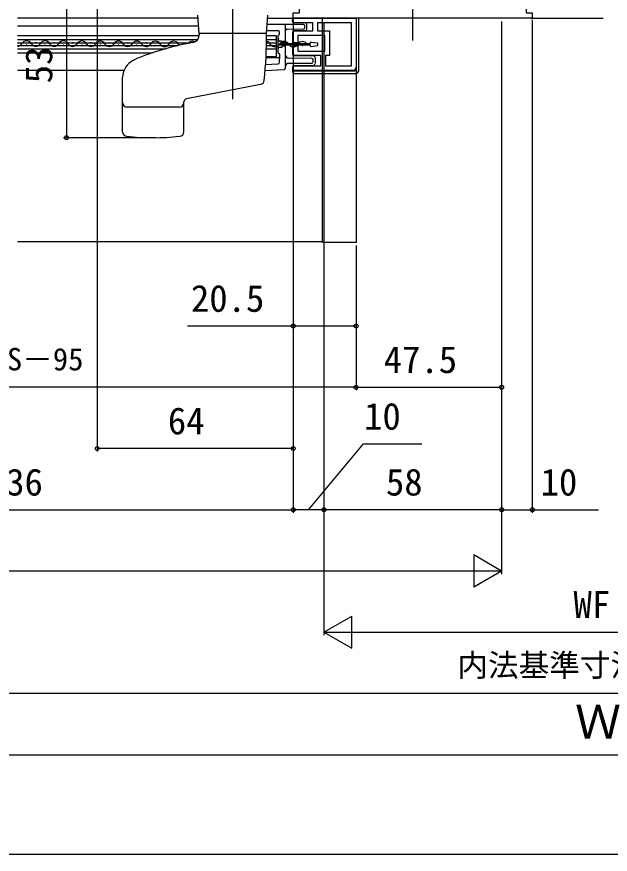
# Model space of a CAD drawing. Units: millimetres, scale not verified. Extents: x -525 to 525, y -783 to 778.
# Drawn here: x -195.7 to -2.1, y -782.6 to -509.1 of the extents above; entities that cross this region are included whole.
import ezdxf
from ezdxf.enums import TextEntityAlignment as Align

# ---------------------------------------------------------------- set-up
doc = ezdxf.new("R2010")
doc.units = ezdxf.units.MM
doc.header["$LTSCALE"] = 4
for name, color, linetype in [('0-2_YKK_11', 7, 'Continuous'), ('0-4_YKK_12', 2, 'Continuous'), ('0-5_YKK_13', 4, 'Continuous'), ('0-7_YKK_D', 6, 'Continuous'), ('0-8_YKK_ZWAK', 7, 'Continuous')]:
    doc.layers.add(name, color=color, linetype=linetype)
doc.styles.add('ＭＳ ゴシック', font='')
doc.styles.get('ＭＳ ゴシック').set_extended_font_data('MS Gothic')

msp = doc.modelspace()

# ---------------------------------------------------------------- linework, layer by layer
at = {"layer": '0-2_YKK_11'}
for points in [[(-32.792, -499.6), (-29.492, -499.6), (-29.492, -507.8), (-27.492, -507.8), (-27.492, -509.6), (-66.492, -509.6), (-105.492, -509.6), (-105.492, -507.8), (-103.492, -507.8), (-103.492, -499.6), (-100.192, -499.6)], [(-105.492, -509.6), (-84.992, -509.6), (-84.992, -525.6)], [(-85.992, -526.6), (-105.492, -526.6), (-105.492, -525.1), (-96.492, -525.1), (-96.492, -521.8), (-105.492, -521.8), (-105.492, -518.55), (-103.992, -518.55), (-103.992, -520.3), (-95.192, -520.3), (-95.192, -515.2), (-103.992, -515.2), (-103.992, -517.65), (-105.492, -517.65), (-105.492, -513.7), (-99.092, -513.7), (-99.092, -511.1), (-105.492, -511.1), (-105.492, -509.6)]]:
    msp.add_lwpolyline(points, dxfattribs=at)
msp.add_lwpolyline([(-86.492, -525.1), (-86.492, -511.1), (-97.592, -511.1), (-97.592, -513.7), (-93.692, -513.7), (-93.692, -521.8), (-94.992, -521.8), (-94.992, -525.1)], close=True, dxfattribs=at)
msp.add_arc((-85.992, -525.6), 1, 270.00001, 359.99999, dxfattribs=at)
at = {"layer": '0-4_YKK_12'}
for p, q in [((-125.189, -524.975), (-125.189, -402.151)), ((-66.492, -516.848), (-66.492, -423.212)), ((-136.539, -509.6), (-195.492, -509.6)), ((-113.839, -509.6), (-104.992, -509.6)), ((-27.992, -509.6), (-4.404, -509.6)), ((-195.492, -512.07), (-136.366, -512.07)), ((-195.492, -515.27), (-136.203, -515.27)), ((-136.216, -515.37), (-195.492, -515.37)), ((-195.492, -516.57), (-136.741, -516.57)), ((-114.2, -516.57), (-110.992, -516.57)), ((-110.992, -515.37), (-114.189, -515.37)), ((-110.992, -522.07), (-110.992, -515.37)), ((-195.492, -517.462), (-195.421, -517.462)), ((-195.492, -517.62), (-139.065, -517.62)), ((-195.492, -518.52), (-143.193, -518.52)), ((-195.492, -519.57), (-147.197, -519.57)), ((-192.623, -518.229), (-192.423, -518.229)), ((-189.621, -517.476), (-189.421, -517.476)), ((-186.623, -518.243), (-186.423, -518.244)), ((-183.621, -517.49), (-183.421, -517.491)), ((-180.623, -518.258), (-180.423, -518.258)), ((-177.621, -517.505), (-177.421, -517.505)), ((-174.623, -518.272), (-174.423, -518.272)), ((-171.621, -517.519), (-171.421, -517.52)), ((-168.623, -518.286), (-168.423, -518.287)), ((-165.621, -517.534), (-165.421, -517.534)), ((-162.623, -518.301), (-162.423, -518.301)), ((-159.621, -517.548), (-159.421, -517.549)), ((-156.623, -518.315), (-156.423, -518.316)), ((-153.621, -517.562), (-153.421, -517.563)), ((-150.623, -518.33), (-150.423, -518.33)), ((-147.621, -517.577), (-147.421, -517.577)), ((-144.623, -518.344), (-144.423, -518.345)), ((-141.621, -517.591), (-141.421, -517.592)), ((-114.269, -519.57), (-110.992, -519.57)), ((-114.238, -518.52), (-110.992, -518.52)), ((-114.217, -517.62), (-110.992, -517.62)), ((-111.621, -517.663), (-111.421, -517.664)), ((-108.623, -518.431), (-108.423, -518.431)), ((-105.621, -517.678), (-105.421, -517.678)), ((-102.623, -518.445), (-102.423, -518.446)), ((-195.492, -520.87), (-151.411, -520.87)), ((-114.373, -522.07), (-110.992, -522.07)), ((-195.492, -526.57), (-160.737, -526.57)), ((-95.992, -582.6), (-195.492, -582.6))]:
    msp.add_line(p, q, dxfattribs=at)
for centre, start, end in [((-195.52, -517.003), 270.93657, 330.65963), ((-192.524, -518.687), 29.06471, 150.65963), ((-189.52, -517.018), 209.06471, 330.65963), ((-186.524, -518.702), 29.06471, 150.65963), ((-183.52, -517.032), 209.06471, 330.65963), ((-180.524, -518.716), 29.06471, 150.65963), ((-177.52, -517.047), 209.06471, 330.65963), ((-174.524, -518.731), 29.06471, 150.65963), ((-171.52, -517.061), 209.06471, 330.65963), ((-168.524, -518.745), 29.06471, 150.65963), ((-165.52, -517.075), 209.06471, 330.65963), ((-162.524, -518.759), 29.06471, 150.65963), ((-159.52, -517.09), 209.06471, 330.65963), ((-156.524, -518.774), 29.06471, 150.65963), ((-153.52, -517.104), 209.06471, 330.65963), ((-150.524, -518.788), 29.06471, 150.65963), ((-147.52, -517.119), 209.06471, 330.65963), ((-144.524, -518.803), 29.06471, 150.65963), ((-141.52, -517.133), 209.06471, 227.42932), ((-138.524, -518.817), 61.761, 143.17684), ((-114.524, -518.875), 29.06471, 79.5154), ((-111.52, -517.205), 209.06471, 330.65963), ((-108.524, -518.889), 29.06471, 150.65963), ((-105.52, -517.22), 209.06471, 330.65963), ((-102.524, -518.904), 29.06471, 150.65963)]:
    msp.add_arc(centre, 1.718, start, end, dxfattribs=at)
at = {"layer": '0-5_YKK_13'}
for p, q in [((-125.189, -535.974), (-125.189, -480.6)), ((-114.189, -514.6), (-113.769, -508.6)), ((-105.692, -510.6), (-105.692, -510.1)), ((-101.592, -511.1), (-105.192, -511.1)), ((-84.892, -525.8), (-84.892, -509.6)), ((-114.118, -513.62), (-110.492, -513.62)), ((-109.992, -514.82), (-109.992, -514.12)), ((-102.188, -511.675), (-108.488, -511.62)), ((-107.992, -516.234), (-107.992, -512.12)), ((-107.496, -513.116), (-102.188, -513.069)), ((-101.592, -513.7), (-105.192, -513.7)), ((-101.692, -512.569), (-101.692, -512.175)), ((-101.092, -513.2), (-101.092, -511.6)), ((-136.189, -514.6), (-136.189, -515.003)), ((-114.189, -514.6), (-136.189, -514.6)), ((-110.492, -515.412), (-110.492, -520.821)), ((-110.365, -516.234), (-110.4, -516.62)), ((-107.992, -517.146), (-107.992, -516.234)), ((-105.692, -514.2), (-105.692, -521.3)), ((-99.988, -517.9), (-109.988, -517.9)), ((-109.97, -517.12), (-109.899, -517.12)), ((-109.899, -519.12), (-109.97, -519.12)), ((-109.899, -517.12), (-109.9, -517.12)), ((-109.492, -517.12), (-109.899, -517.12)), ((-108.992, -517.62), (-108.992, -517.644)), ((-108.492, -517.644), (-108.992, -517.644)), ((-108.992, -517.644), (-108.992, -517.9)), ((-108.992, -518.3), (-108.992, -518.596)), ((-108.992, -518.596), (-108.992, -518.62)), ((-108.992, -518.596), (-108.492, -518.596)), ((-108.492, -517.644), (-108.492, -517.9)), ((-108.492, -518.3), (-108.492, -518.596)), ((-107.992, -517.942), (-107.992, -517.146)), ((-107.992, -520.006), (-107.992, -519.094)), ((-99.988, -518.505), (-99.988, -517.695)), ((-99.646, -517.398), (-97.746, -517.665)), ((-99.646, -518.802), (-97.746, -518.535)), ((-97.488, -518.238), (-97.488, -517.962)), ((-109.925, -522.753), (-109.925, -521.42)), ((-107.992, -525.79), (-107.992, -520.006)), ((-105.192, -521.8), (-98.892, -521.8)), ((-114.526, -524.689), (-110.463, -524.476)), ((-114.392, -522.453), (-110.225, -522.453)), ((-109.989, -522.817), (-109.925, -522.753)), ((-109.989, -523.976), (-109.989, -522.817)), ((-99.488, -522.694), (-107.001, -522.629)), ((-107.001, -524.311), (-99.488, -524.246)), ((-98.892, -525.1), (-105.192, -525.1)), ((-98.992, -523.746), (-98.992, -523.194)), ((-98.392, -522.4), (-98.392, -524.4)), ((-114.669, -526.615), (-108.466, -526.29)), ((-105.692, -525.6), (-105.692, -527.1)), ((-105.692, -526.8), (-85.892, -526.8)), ((-105.192, -527.6), (-85.092, -527.6)), ((-161.189, -546.638), (-161.189, -528.855)), ((-116.175, -531.213), (-140.381, -535.942)), ((-142.689, -538.6), (-159.689, -538.6)), ((-141.189, -546.638), (-141.189, -536.924))]:
    msp.add_line(p, q, dxfattribs=at)
for points in [[(-114.189, -514.6), (-136.189, -514.6), (-136.608, -508.6)], [(-84.092, -526.6), (-84.092, -509.6), (-105.192, -509.6)], [(-108.488, -511.62), (-108.492, -511.62), (-113.982, -511.668)], [(-109.988, -517.9), (-109.988, -518.3), (-99.988, -518.3)], [(-109.492, -519.12), (-109.899, -519.12), (-109.9, -519.12)], [(-107.992, -519.094), (-107.992, -518.297), (-107.992, -517.942)]]:
    msp.add_lwpolyline(points, dxfattribs=at)
msp.add_lwpolyline([(-95.992, -509.6), (-84.992, -509.6), (-84.992, -582.8), (-95.992, -582.8)], close=True, dxfattribs=at)
for centre, radius, start, end in [((-105.192, -510.1), 0.5, 90, 180), ((-105.192, -510.6), 0.5, 180, 270), ((-101.592, -511.6), 0.5, 0, 90), ((-108.492, -512.12), 0.5, 0, 89.5), ((-107.492, -513.616), 0.5, 90.5, 180), ((-105.192, -514.2), 0.5, 90, 180), ((-102.192, -512.175), 0.5, 0, 89.5), ((-102.192, -512.569), 0.5, 270.5, 0), ((-101.592, -513.2), 0.5, 270, 0), ((-138.689, -515.003), 2.5, 280.59956, 0), ((-264.189, -514.6), 150, 354.14801, 0), ((-119.835, -615.754), 100, 100.59956, 111.12437), ((-109.97, -519.62), 0.5, 90.00106, 180.00113), ((-109.492, -517.62), 0.5, 0, 90), ((-109.492, -518.62), 0.5, 270, 0), ((-108.491, -517.145), 0.499, 269.86814, 359.86749), ((-108.491, -519.095), 0.499, 0.13256, 90.13181), ((-99.688, -517.695), 0.3, 82, 180), ((-99.688, -518.505), 0.3, 180, 278), ((-97.788, -517.962), 0.3, 0, 82), ((-97.788, -518.238), 0.3, 278, 0), ((-106.992, -521.629), 1, 180, 269.5), ((-105.192, -521.3), 0.5, 180, 270), ((-98.892, -522.3), 0.5, 0, 90), ((-155.189, -528.855), 6, 124.8499, 180), ((-151.189, -534.6), 13, 111.12437, 124.8499), ((-110.489, -523.976), 0.5, 273.00166, 359.99834), ((-106.992, -525.311), 1, 90.5, 180), ((-105.192, -525.6), 0.5, 90, 180), ((-99.492, -523.194), 0.5, 0, 89.5), ((-99.492, -523.746), 0.5, 270.5, 0), ((-98.892, -524.6), 0.5, 270, 0), ((-108.492, -525.79), 0.5, 273, 0), ((-105.192, -527.1), 0.5, 180, 270), ((-85.892, -525.8), 1, 270, 0), ((-85.092, -526.6), 1, 270, 0), ((-116.463, -529.741), 1.5, 281.05459, 354.14801), ((-140.189, -536.924), 1, 101.05459, 180), ((-159.689, -537.1), 1.5, 180, 270), ((-142.689, -537.1), 1.5, 270, 0), ((-159.689, -546.638), 1.5, 180, 263.78381), ((-142.689, -546.638), 1.5, 276.21619, 0), ((-151.189, -468.6), 80, 263.78381, 276.21619)]:
    msp.add_arc(centre, radius, start, end, dxfattribs=at)
for centre, major_axis, ratio, start_param, end_param in [((-110.492, -514.12), (-0.354, -0.354), 0.999924, 2.3562326, 3.9269527), ((-110.192, -515.412), (-0.212, 0.212), 0.999924, 5.6652293, 7.0685454), ((-109.9, -516.62), (-0.337, 0.369), 0.999579, 0.8308003, 2.4007602), ((-110.292, -514.82), (-0.212, 0.212), 0.999924, 2.5236367, 3.9269527), ((-110.192, -520.821), (-0.212, -0.212), 0.999924, 5.4978252, 7.0138864), ((-110.225, -521.42), (-0.212, -0.212), 0.999924, 2.3562326, 3.8722937), ((-110.225, -522.753), (-0.212, -0.212), 0.999924, 2.3562326, 3.9269527)]:
    msp.add_ellipse(centre, major_axis=major_axis, ratio=ratio, start_param=start_param, end_param=end_param, dxfattribs=at)
at = {"layer": '0-7_YKK_D'}
for p, q in [((-179.493, -495.599), (-179.495, -548.6)), ((-169.489, -496.598), (-169.489, -651.1)), ((-105.494, -510.102), (-105.494, -671.1)), ((-105.492, -510.1), (-105.492, -651.1)), ((-105.492, -510.1), (-105.492, -671.1)), ((-95.492, -510.991), (-95.492, -671.1)), ((-95.492, -510.991), (-95.492, -671.1)), ((-37.494, -510.6), (-37.494, -671.1)), ((-37.494, -510.6), (-37.494, -671.1)), ((-37.494, -510.6), (-37.494, -631.1)), ((-27.492, -510.1), (-27.492, -671.1)), ((-37.494, -511.6), (-37.494, -691.1)), ((-105.492, -527.1), (-105.492, -611.1)), ((-95.492, -528.6), (-95.492, -711.1)), ((-150.189, -548.601), (-180.495, -548.6)), ((-84.992, -583.8), (-84.992, -611.1)), ((-84.992, -583.8), (-84.992, -631.1)), ((-84.992, -583.8), (-84.992, -631.1)), ((-84.992, -630.1), (-306.992, -630.1)), ((-84.992, -630.1), (-37.494, -630.1)), ((-105.492, -650.1), (-169.489, -650.1)), ((-286.492, -670.1), (-105.492, -670.1)), ((-95.492, -670.1), (-105.494, -670.1)), ((-37.494, -670.1), (-95.492, -670.1)), ((-37.494, -690.1), (-46.587, -684.85)), ((-46.587, -684.85), (-46.587, -695.35)), ((-47.994, -690.1), (-343.992, -690.1)), ((-37.494, -690.1), (-55.68, -690.1)), ((-37.494, -690.1), (-46.587, -695.35)), ((-95.492, -710.1), (-86.398, -704.85)), ((-86.398, -715.35), (-86.398, -704.85)), ((-95.492, -710.1), (-86.398, -715.35)), ((-95.492, -710.1), (-77.305, -710.1)), ((-84.992, -710.1), (79.184, -710.1)), ((318.184, -730.1), (-323.991, -730.1)), ((-343.992, -750.1), (338.184, -750.1))]:
    msp.add_line(p, q, dxfattribs=at)
for points in [[(-84.992, -610.1), (-105.492, -610.1), (-139.997, -610.1)], [(-100.493, -670.1), (-82.538, -648.601), (-63.538, -648.601)], [(-37.494, -670.1), (-27.492, -670.1), (-5.942, -670.1)]]:
    msp.add_lwpolyline(points, dxfattribs=at)
for centre in [(-179.495, -548.6), (-105.492, -610.1), (-84.992, -610.1), (-84.992, -630.1), (-84.992, -630.1), (-37.494, -630.1), (-169.489, -650.1), (-105.492, -650.1), (-105.494, -670.1), (-105.492, -670.1), (-95.492, -670.1), (-95.492, -670.1), (-37.494, -670.1), (-37.494, -670.1), (-27.492, -670.1)]:
    msp.add_circle(centre, 0.637, dxfattribs=at)
at = {"layer": '0-8_YKK_ZWAK'}
msp.add_lwpolyline([(-525, -782.6), (525, -782.6), (525, 747.4)], dxfattribs=at)

# ---------------------------------------------------------------- texts
at = {"layer": '0-7_YKK_D', "style": 'ＭＳ ゴシック'}
msp.add_text('53', height=8.798, rotation=89.998, dxfattribs=at).set_placement((-181.495, -530.827), align=Align.BOTTOM_LEFT)
for s, height, p in [('20.5', 8.798, (-138.883, -608.1)), ('網戸出来幅＝WS－95', 7.331, (-263.918, -626.793)), ('47.5', 8.798, (-75.97, -628.1)), ('64', 8.798, (-146.423, -648.1)), ('10', 8.798, (-82.378, -646.601)), ('WS－136', 8.798, (-229.128, -668.1)), ('58', 8.798, (-75.254, -668.1)), ('10', 8.798, (-24.782, -668.1)), ('WF', 8.798, (-14.052, -708.1)), ('内法基準寸法w', 7.331, (-51.966, -726.736)), ('Ｗ', 11, (-13.557, -748.1))]:
    msp.add_text(s, height=height, dxfattribs=at).set_placement(p, align=Align.BOTTOM_LEFT)

doc.saveas('drawing.dxf')
